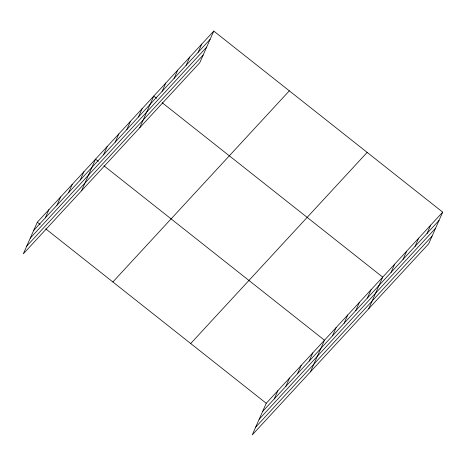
<?xml version="1.0" encoding="UTF-8"?>
<svg xmlns="http://www.w3.org/2000/svg" width="466" height="466" viewBox="0 0 466 466"><rect width="100%" height="100%" fill="white"/><g stroke="black" fill="none" stroke-linecap="round" stroke-linejoin="round"><path stroke-width="0.7" d="M213.778 31.076L37.321 222.212L23.3 253.854L199.757 62.718L213.778 31.076L442.7 212.147L428.679 243.788L252.222 434.924L266.243 403.282L442.7 212.147M45.295 217.89L48.971 209.595M56.939 205.273L60.615 196.978M68.584 192.662L72.259 184.367M80.228 180.045L83.903 171.75M81.533 190.78L95.553 159.133L98.349 161.347M103.522 154.817L107.197 146.522M115.166 142.2L118.842 133.905M126.816 129.583L130.492 121.288M138.46 116.972L142.136 108.677M139.759 127.701L153.78 96.06L156.582 98.274M162.104 91.359L165.78 83.064M174.103 78.358L177.779 70.069M186.103 65.362L189.779 57.068M198.102 52.367L201.778 44.072M274.218 398.96L277.893 390.671M285.862 386.349L289.537 378.054M297.506 373.732L301.182 365.437M309.156 361.115L312.832 352.826M310.455 371.851L324.476 340.209L103.947 165.774M332.444 335.887L336.12 327.592M344.094 323.27L347.77 314.981M355.739 310.659L359.414 302.364M367.383 298.042L371.058 289.747M368.682 308.777L382.708 277.13L162.174 102.701M391.026 272.429L394.702 264.135M403.026 259.434L406.702 251.139M415.025 246.432L418.701 238.143M427.025 233.437L430.7 225.142M33.645 230.507L210.102 39.365M30.232 238.208L206.688 47.072M26.713 246.147L203.17 55.011M112.865 281.965L289.322 90.829M190.699 343.529L367.156 152.394M262.574 411.577L439.024 220.441M259.154 419.284L435.611 228.148M255.636 427.223L432.093 236.081M37.321 222.212L40.123 224.426M45.715 228.853L266.243 403.282"/></g></svg>
